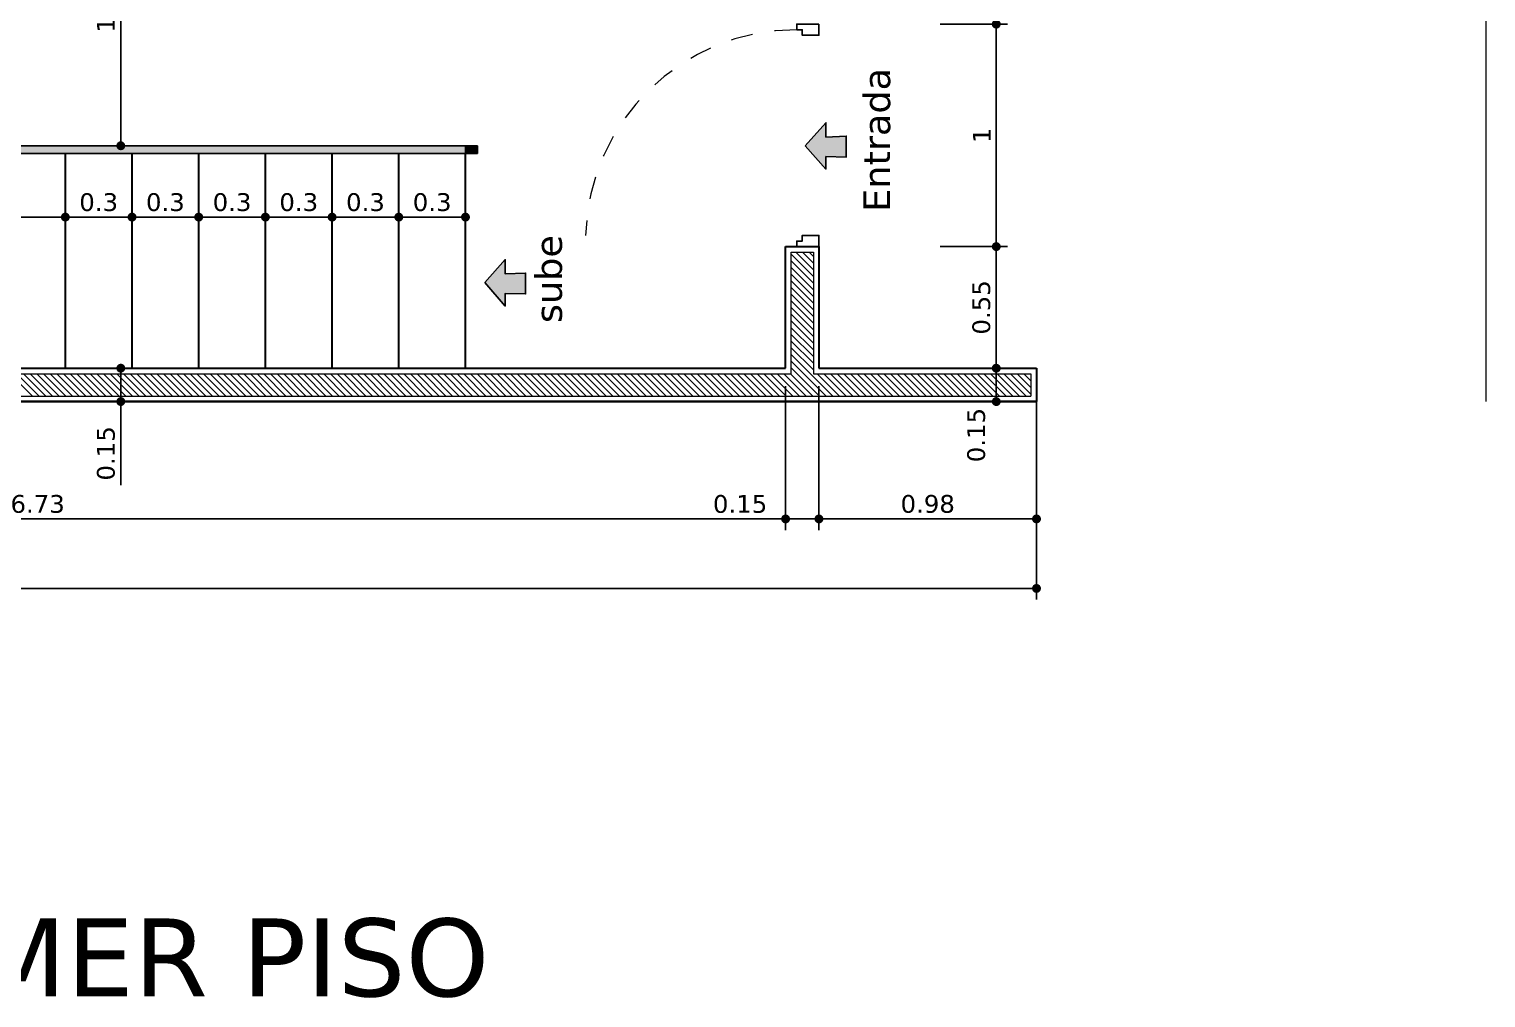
# Model space of a CAD drawing. Header units: millimetres. Extents: x -106 to 2534, y 21 to 2786.
# Drawn here: x 1233.93 to 1240.48, y 1360.86 to 1365.22 of the extents above; entities that cross this region are included whole.
import ezdxf

# ---------------------------------------------------------------- set-up
doc = ezdxf.new("R2010")
doc.units = ezdxf.units.MM
doc.linetypes.add('ACAD_ISO03W100', pattern=[30, 12, -18])
for name, color, linetype, lineweight in [('achurado', 142, 'Continuous', 9), ('cotas 02', 132, 'Continuous', 13), ('escalera', 90, 'Continuous', 30), ('marco', 54, 'Continuous', 25), ('muros', 20, 'Continuous', 30), ('pollo', 91, 'Continuous', 20), ('punteada', 210, 'ACAD_ISO03W100', 13), ('textos', 116, 'Continuous', 40), ('varanda', 240, 'Continuous', 25)]:
    doc.layers.add(name, color=color, linetype=linetype, lineweight=lineweight)
doc.styles.get("Standard").update_dxf_attribs({"font": 'verdana.ttf'})
doc.dimstyles.new('cota 1.50', dxfattribs={"dimtxt": 0.08, "dimasz": 0.04, "dimexe": 0.05, "dimexo": 0.08, "dimgap": 0.025, "dimtad": 1, "dimdsep": 46, "dimtxsty": 'Standard', "dimblk": 'DOT', "dimcen": 2.5, "dimadec": 0, "dimazin": 0, "dimtm": 1e-09, "dimtfac": 1, "dimtmove": 0, "dimatfit": 3, "dimfxl": 1, "dimarcsym": 0})

# ---------------------------------------------------------------- blocks, each defined once
blk = doc.blocks.new('_Dot')
at = {"color": 0, "linetype": 'ByBlock', "lineweight": -2}
blk.add_line((-0.5, 0), (-1, 0), dxfattribs=at)
at = {"color": 0, "linetype": 'ByBlock', "const_width": 0.5}
blk.add_lwpolyline([(-0.25, 0, 1), (0.25, 0, 1)], format="xyb", close=True, dxfattribs=at)
blk = doc.blocks.new('*D144')
at = {"layer": 'cotas 02', "color": 0, "lineweight": -2, "transparency": 16777216}
for p, q in [((1226.2005, 1363.4633), (1226.2005, 1362.6533)), ((1238.4591, 1363.4633), (1238.4591, 1362.6533)), ((1238.4191, 1362.7033), (1226.2405, 1362.7033))]:
    blk.add_line(p, q, dxfattribs=at)
at = {"layer": 'Defpoints', "color": 0, "transparency": 16777216}
for p in [(1226.2005, 1363.5433), (1238.4591, 1363.5433), (1226.2005, 1362.7033)]:
    blk.add_point(p, dxfattribs=at)
at = {"layer": 'cotas 02', "color": 0, "lineweight": -2, "transparency": 16777216, "xscale": 0.03999999999999999, "yscale": 0.03999999999999999, "zscale": 0.03999999999999999, "rotation": 180}
blk.add_blockref('_Dot', (1226.2005, 1362.7033), dxfattribs=at)
at = {"layer": 'cotas 02', "color": 0, "lineweight": -2, "transparency": 16777216, "xscale": 0.03999999999999999, "yscale": 0.03999999999999999, "zscale": 0.03999999999999999}
blk.add_blockref('_Dot', (1238.4591, 1362.7033), dxfattribs=at)
at = {"layer": 'cotas 02', "color": 0, "transparency": 16777216, "insert": (1232.3298, 1362.77), "char_height": 0.08, "attachment_point": 5}
blk.add_mtext('12.26', dxfattribs=at)
blk = doc.blocks.new('*D156')
at = {"layer": 'cotas 02', "color": 0, "lineweight": -2, "transparency": 16777216}
for p, q in [((1234.5047, 1365.9545), (1234.29, 1365.9545)), ((1234.34, 1365.9145), (1234.34, 1364.7333)), ((1234.26, 1364.6933), (1234.29, 1364.6933))]:
    blk.add_line(p, q, dxfattribs=at)
at = {"layer": 'Defpoints', "color": 0, "transparency": 16777216}
for p in [(1234.5847, 1365.9545), (1234.34, 1364.6933), (1234.34, 1364.6933)]:
    blk.add_point(p, dxfattribs=at)
at = {"layer": 'cotas 02', "color": 0, "lineweight": -2, "transparency": 16777216, "xscale": 0.03999999999999999, "yscale": 0.03999999999999999, "zscale": 0.03999999999999999}
for p, rotation in [((1234.34, 1365.9545), 90), ((1234.34, 1364.6933), 270)]:
    blk.add_blockref('_Dot', p, dxfattribs=dict(at, rotation=rotation))
at = {"layer": 'cotas 02', "color": 0, "transparency": 16777216, "insert": (1234.2734, 1365.3239), "char_height": 0.08, "attachment_point": 5, "rotation": 90}
blk.add_mtext('1.26', dxfattribs=at)
blk = doc.blocks.new('*D158')
at = {"layer": 'cotas 02', "color": 0, "lineweight": -2, "transparency": 16777216}
for p, q in [((1234.26, 1363.6933), (1234.29, 1363.6933)), ((1234.34, 1363.6533), (1234.34, 1363.5833)), ((1234.34, 1363.1681), (1234.34, 1363.5433)), ((1234.4061, 1363.5433), (1234.39, 1363.5433))]:
    blk.add_line(p, q, dxfattribs=at)
at = {"layer": 'Defpoints', "color": 0, "transparency": 16777216}
for p in [(1234.34, 1363.6933), (1234.3261, 1363.5433), (1234.34, 1363.5433)]:
    blk.add_point(p, dxfattribs=at)
at = {"layer": 'cotas 02', "color": 0, "lineweight": -2, "transparency": 16777216, "xscale": 0.03999999999999999, "yscale": 0.03999999999999999, "zscale": 0.03999999999999999}
for p, rotation in [((1234.34, 1363.6933), 90), ((1234.34, 1363.5433), 270)]:
    blk.add_blockref('_Dot', p, dxfattribs=dict(at, rotation=rotation))
at = {"layer": 'cotas 02', "color": 0, "transparency": 16777216, "insert": (1234.2734, 1363.3104), "char_height": 0.08, "attachment_point": 5, "rotation": 90}
blk.add_mtext('0.15', dxfattribs=at)
blk = doc.blocks.new('*D163')
at = {"layer": 'cotas 02', "color": 0, "lineweight": -2, "transparency": 16777216}
for p, q in [((1238.0265, 1365.2399), (1238.3281, 1365.2399)), ((1238.2781, 1365.1999), (1238.2781, 1364.2799)), ((1238.0265, 1364.2399), (1238.3281, 1364.2399))]:
    blk.add_line(p, q, dxfattribs=at)
at = {"layer": 'Defpoints', "color": 0, "transparency": 16777216}
for p in [(1237.9465, 1365.2399), (1237.9465, 1364.2399), (1238.2781, 1364.2399)]:
    blk.add_point(p, dxfattribs=at)
at = {"layer": 'cotas 02', "color": 0, "lineweight": -2, "transparency": 16777216, "xscale": 0.03999999999999999, "yscale": 0.03999999999999999, "zscale": 0.03999999999999999}
for p, rotation in [((1238.2781, 1365.2399), 90), ((1238.2781, 1364.2399), 270)]:
    blk.add_blockref('_Dot', p, dxfattribs=dict(at, rotation=rotation))
at = {"layer": 'cotas 02', "color": 0, "transparency": 16777216, "insert": (1238.2129, 1364.7399), "char_height": 0.08, "attachment_point": 5, "rotation": 90}
blk.add_mtext('1', dxfattribs=at)
blk = doc.blocks.new('*D164')
at = {"layer": 'cotas 02', "color": 0, "lineweight": -2, "transparency": 16777216}
for p, q in [((1238.0265, 1364.2399), (1238.3281, 1364.2399)), ((1238.2781, 1364.1999), (1238.2781, 1363.7333)), ((1237.7759, 1363.6933), (1238.3281, 1363.6933))]:
    blk.add_line(p, q, dxfattribs=at)
at = {"layer": 'Defpoints', "color": 0, "transparency": 16777216}
for p in [(1237.9465, 1364.2399), (1237.6959, 1363.6933), (1238.2781, 1363.6933)]:
    blk.add_point(p, dxfattribs=at)
at = {"layer": 'cotas 02', "color": 0, "lineweight": -2, "transparency": 16777216, "xscale": 0.03999999999999999, "yscale": 0.03999999999999999, "zscale": 0.03999999999999999}
for p, rotation in [((1238.2781, 1364.2399), 90), ((1238.2781, 1363.6933), 270)]:
    blk.add_blockref('_Dot', p, dxfattribs=dict(at, rotation=rotation))
at = {"layer": 'cotas 02', "color": 0, "transparency": 16777216, "insert": (1238.2114, 1363.9666), "char_height": 0.08, "attachment_point": 5, "rotation": 90}
blk.add_mtext('0.55', dxfattribs=at)
blk = doc.blocks.new('*D165')
at = {"layer": 'cotas 02', "color": 0, "lineweight": -2, "transparency": 16777216}
for p, q in [((1237.7759, 1363.6933), (1238.3281, 1363.6933)), ((1238.2781, 1363.6533), (1238.2781, 1363.5833)), ((1237.9208, 1363.5433), (1238.3281, 1363.5433))]:
    blk.add_line(p, q, dxfattribs=at)
at = {"layer": 'Defpoints', "color": 0, "transparency": 16777216}
for p in [(1237.6959, 1363.6933), (1237.8408, 1363.5433), (1238.2781, 1363.5433)]:
    blk.add_point(p, dxfattribs=at)
at = {"layer": 'cotas 02', "color": 0, "lineweight": -2, "transparency": 16777216, "xscale": 0.03999999999999999, "yscale": 0.03999999999999999, "zscale": 0.03999999999999999}
for p, rotation in [((1238.2781, 1363.6933), 90), ((1238.2781, 1363.5433), 270)]:
    blk.add_blockref('_Dot', p, dxfattribs=dict(at, rotation=rotation))
at = {"layer": 'cotas 02', "color": 0, "transparency": 16777216, "insert": (1238.1882, 1363.3926), "char_height": 0.08, "attachment_point": 5, "rotation": 90}
blk.add_mtext('0.15', dxfattribs=at)
blk = doc.blocks.new('*D172')
at = {"layer": 'cotas 02', "color": 0, "lineweight": -2, "transparency": 16777216}
for p, q in [((1237.4805, 1363.6133), (1237.4805, 1362.9658)), ((1238.4591, 1363.6133), (1238.4591, 1362.9658)), ((1238.4191, 1363.0158), (1237.5205, 1363.0158))]:
    blk.add_line(p, q, dxfattribs=at)
at = {"layer": 'Defpoints', "color": 0, "transparency": 16777216}
for p in [(1237.4805, 1363.6933), (1238.4591, 1363.6933), (1237.4805, 1363.0158)]:
    blk.add_point(p, dxfattribs=at)
at = {"layer": 'cotas 02', "color": 0, "lineweight": -2, "transparency": 16777216, "xscale": 0.03999999999999999, "yscale": 0.03999999999999999, "zscale": 0.03999999999999999, "rotation": 180}
blk.add_blockref('_Dot', (1237.4805, 1363.0158), dxfattribs=at)
at = {"layer": 'cotas 02', "color": 0, "lineweight": -2, "transparency": 16777216, "xscale": 0.03999999999999999, "yscale": 0.03999999999999999, "zscale": 0.03999999999999999}
blk.add_blockref('_Dot', (1238.4591, 1363.0158), dxfattribs=at)
at = {"layer": 'cotas 02', "color": 0, "transparency": 16777216, "insert": (1237.9698, 1363.0826), "char_height": 0.08, "attachment_point": 5}
blk.add_mtext('0.98', dxfattribs=at)
blk = doc.blocks.new('*D173')
at = {"layer": 'cotas 02', "color": 0, "lineweight": -2, "transparency": 16777216}
for p, q in [((1237.3305, 1363.6133), (1237.3305, 1362.9658)), ((1237.4805, 1363.6133), (1237.4805, 1362.9658)), ((1236.9833, 1363.0158), (1237.3305, 1363.0158)), ((1237.4405, 1363.0158), (1237.3705, 1363.0158))]:
    blk.add_line(p, q, dxfattribs=at)
at = {"layer": 'Defpoints', "color": 0, "transparency": 16777216}
for p in [(1237.3305, 1363.6933), (1237.4805, 1363.6933), (1237.3305, 1363.0158)]:
    blk.add_point(p, dxfattribs=at)
at = {"layer": 'cotas 02', "color": 0, "lineweight": -2, "transparency": 16777216, "xscale": 0.03999999999999999, "yscale": 0.03999999999999999, "zscale": 0.03999999999999999, "rotation": 180}
blk.add_blockref('_Dot', (1237.3305, 1363.0158), dxfattribs=at)
at = {"layer": 'cotas 02', "color": 0, "lineweight": -2, "transparency": 16777216, "xscale": 0.03999999999999999, "yscale": 0.03999999999999999, "zscale": 0.03999999999999999}
blk.add_blockref('_Dot', (1237.4805, 1363.0158), dxfattribs=at)
at = {"layer": 'cotas 02', "color": 0, "transparency": 16777216, "insert": (1237.1257, 1363.0825), "char_height": 0.08, "attachment_point": 5}
blk.add_mtext('0.15', dxfattribs=at)
blk = doc.blocks.new('*D174')
at = {"layer": 'cotas 02', "color": 0, "lineweight": -2, "transparency": 16777216}
for p, q in [((1230.6015, 1363.6133), (1230.6015, 1362.9658)), ((1237.3305, 1363.6133), (1237.3305, 1362.9658)), ((1237.2905, 1363.0158), (1230.6415, 1363.0158))]:
    blk.add_line(p, q, dxfattribs=at)
at = {"layer": 'Defpoints', "color": 0, "transparency": 16777216}
for p in [(1230.6015, 1363.6933), (1237.3305, 1363.6933), (1230.6015, 1363.0158)]:
    blk.add_point(p, dxfattribs=at)
at = {"layer": 'cotas 02', "color": 0, "lineweight": -2, "transparency": 16777216, "xscale": 0.03999999999999999, "yscale": 0.03999999999999999, "zscale": 0.03999999999999999, "rotation": 180}
blk.add_blockref('_Dot', (1230.6015, 1363.0158), dxfattribs=at)
at = {"layer": 'cotas 02', "color": 0, "lineweight": -2, "transparency": 16777216, "xscale": 0.03999999999999999, "yscale": 0.03999999999999999, "zscale": 0.03999999999999999}
blk.add_blockref('_Dot', (1237.3305, 1363.0158), dxfattribs=at)
at = {"layer": 'cotas 02', "color": 0, "transparency": 16777216, "insert": (1233.966, 1363.0825), "char_height": 0.08, "attachment_point": 5}
blk.add_mtext('6.73', dxfattribs=at)
blk = doc.blocks.new('*D216')
at = {"layer": 'cotas 02', "color": 0, "lineweight": -2, "transparency": 16777216}
for p, q in [((1235.5905, 1364.4525), (1235.5905, 1364.4225)), ((1235.8905, 1364.4525), (1235.8905, 1364.4225)), ((1235.8505, 1364.3725), (1235.6305, 1364.3725))]:
    blk.add_line(p, q, dxfattribs=at)
at = {"layer": 'Defpoints', "color": 0, "transparency": 16777216}
for p in [(1235.5905, 1364.3725), (1235.5905, 1364.3725), (1235.8905, 1364.3725)]:
    blk.add_point(p, dxfattribs=at)
at = {"layer": 'cotas 02', "color": 0, "lineweight": -2, "transparency": 16777216, "xscale": 0.03999999999999999, "yscale": 0.03999999999999999, "zscale": 0.03999999999999999, "rotation": 180}
blk.add_blockref('_Dot', (1235.5905, 1364.3725), dxfattribs=at)
at = {"layer": 'cotas 02', "color": 0, "lineweight": -2, "transparency": 16777216, "xscale": 0.03999999999999999, "yscale": 0.03999999999999999, "zscale": 0.03999999999999999}
blk.add_blockref('_Dot', (1235.8905, 1364.3725), dxfattribs=at)
at = {"layer": 'cotas 02', "color": 0, "transparency": 16777216, "insert": (1235.7405, 1364.4392), "char_height": 0.08, "attachment_point": 5}
blk.add_mtext('0.3', dxfattribs=at)
blk = doc.blocks.new('*D217')
at = {"layer": 'cotas 02', "color": 0, "lineweight": -2, "transparency": 16777216}
for p, q in [((1235.2905, 1364.4525), (1235.2905, 1364.4225)), ((1235.5905, 1364.4525), (1235.5905, 1364.4225)), ((1235.5505, 1364.3725), (1235.3305, 1364.3725))]:
    blk.add_line(p, q, dxfattribs=at)
at = {"layer": 'Defpoints', "color": 0, "transparency": 16777216}
for p in [(1235.2905, 1364.3725), (1235.2905, 1364.3725), (1235.5905, 1364.3725)]:
    blk.add_point(p, dxfattribs=at)
at = {"layer": 'cotas 02', "color": 0, "lineweight": -2, "transparency": 16777216, "xscale": 0.03999999999999999, "yscale": 0.03999999999999999, "zscale": 0.03999999999999999, "rotation": 180}
blk.add_blockref('_Dot', (1235.2905, 1364.3725), dxfattribs=at)
at = {"layer": 'cotas 02', "color": 0, "lineweight": -2, "transparency": 16777216, "xscale": 0.03999999999999999, "yscale": 0.03999999999999999, "zscale": 0.03999999999999999}
blk.add_blockref('_Dot', (1235.5905, 1364.3725), dxfattribs=at)
at = {"layer": 'cotas 02', "color": 0, "transparency": 16777216, "insert": (1235.4405, 1364.4392), "char_height": 0.08, "attachment_point": 5}
blk.add_mtext('0.3', dxfattribs=at)
blk = doc.blocks.new('*D218')
at = {"layer": 'cotas 02', "color": 0, "lineweight": -2, "transparency": 16777216}
for p, q in [((1234.9905, 1364.4525), (1234.9905, 1364.4225)), ((1235.2905, 1364.4525), (1235.2905, 1364.4225)), ((1235.2505, 1364.3725), (1235.0305, 1364.3725))]:
    blk.add_line(p, q, dxfattribs=at)
at = {"layer": 'Defpoints', "color": 0, "transparency": 16777216}
for p in [(1234.9905, 1364.3725), (1234.9905, 1364.3725), (1235.2905, 1364.3725)]:
    blk.add_point(p, dxfattribs=at)
at = {"layer": 'cotas 02', "color": 0, "lineweight": -2, "transparency": 16777216, "xscale": 0.03999999999999999, "yscale": 0.03999999999999999, "zscale": 0.03999999999999999, "rotation": 180}
blk.add_blockref('_Dot', (1234.9905, 1364.3725), dxfattribs=at)
at = {"layer": 'cotas 02', "color": 0, "lineweight": -2, "transparency": 16777216, "xscale": 0.03999999999999999, "yscale": 0.03999999999999999, "zscale": 0.03999999999999999}
blk.add_blockref('_Dot', (1235.2905, 1364.3725), dxfattribs=at)
at = {"layer": 'cotas 02', "color": 0, "transparency": 16777216, "insert": (1235.1405, 1364.4392), "char_height": 0.08, "attachment_point": 5}
blk.add_mtext('0.3', dxfattribs=at)
blk = doc.blocks.new('*D219')
at = {"layer": 'cotas 02', "color": 0, "lineweight": -2, "transparency": 16777216}
for p, q in [((1234.6905, 1364.4525), (1234.6905, 1364.4225)), ((1234.9905, 1364.4525), (1234.9905, 1364.4225)), ((1234.9505, 1364.3725), (1234.7305, 1364.3725))]:
    blk.add_line(p, q, dxfattribs=at)
at = {"layer": 'Defpoints', "color": 0, "transparency": 16777216}
for p in [(1234.6905, 1364.3725), (1234.6905, 1364.3725), (1234.9905, 1364.3725)]:
    blk.add_point(p, dxfattribs=at)
at = {"layer": 'cotas 02', "color": 0, "lineweight": -2, "transparency": 16777216, "xscale": 0.03999999999999999, "yscale": 0.03999999999999999, "zscale": 0.03999999999999999, "rotation": 180}
blk.add_blockref('_Dot', (1234.6905, 1364.3725), dxfattribs=at)
at = {"layer": 'cotas 02', "color": 0, "lineweight": -2, "transparency": 16777216, "xscale": 0.03999999999999999, "yscale": 0.03999999999999999, "zscale": 0.03999999999999999}
blk.add_blockref('_Dot', (1234.9905, 1364.3725), dxfattribs=at)
at = {"layer": 'cotas 02', "color": 0, "transparency": 16777216, "insert": (1234.8405, 1364.4392), "char_height": 0.08, "attachment_point": 5}
blk.add_mtext('0.3', dxfattribs=at)
blk = doc.blocks.new('*D220')
at = {"layer": 'cotas 02', "color": 0, "lineweight": -2, "transparency": 16777216}
for p, q in [((1234.3905, 1364.4425), (1234.3905, 1364.4225)), ((1234.6905, 1364.4525), (1234.6905, 1364.4225)), ((1234.6505, 1364.3725), (1234.4305, 1364.3725))]:
    blk.add_line(p, q, dxfattribs=at)
at = {"layer": 'Defpoints', "color": 0, "transparency": 16777216}
for p in [(1234.3905, 1364.3725), (1234.6905, 1364.3725), (1234.3905, 1364.3625)]:
    blk.add_point(p, dxfattribs=at)
at = {"layer": 'cotas 02', "color": 0, "lineweight": -2, "transparency": 16777216, "xscale": 0.03999999999999999, "yscale": 0.03999999999999999, "zscale": 0.03999999999999999, "rotation": 180}
blk.add_blockref('_Dot', (1234.3905, 1364.3725), dxfattribs=at)
at = {"layer": 'cotas 02', "color": 0, "lineweight": -2, "transparency": 16777216, "xscale": 0.03999999999999999, "yscale": 0.03999999999999999, "zscale": 0.03999999999999999}
blk.add_blockref('_Dot', (1234.6905, 1364.3725), dxfattribs=at)
at = {"layer": 'cotas 02', "color": 0, "transparency": 16777216, "insert": (1234.5405, 1364.4392), "char_height": 0.08, "attachment_point": 5}
blk.add_mtext('0.3', dxfattribs=at)
blk = doc.blocks.new('*D221')
at = {"layer": 'cotas 02', "color": 0, "lineweight": -2, "transparency": 16777216}
for p, q in [((1234.0905, 1364.4525), (1234.0905, 1364.4225)), ((1234.3905, 1364.4425), (1234.3905, 1364.4225)), ((1234.3505, 1364.3725), (1234.1305, 1364.3725))]:
    blk.add_line(p, q, dxfattribs=at)
at = {"layer": 'Defpoints', "color": 0, "transparency": 16777216}
for p in [(1234.0905, 1364.3725), (1234.0905, 1364.3725), (1234.3905, 1364.3625)]:
    blk.add_point(p, dxfattribs=at)
at = {"layer": 'cotas 02', "color": 0, "lineweight": -2, "transparency": 16777216, "xscale": 0.03999999999999999, "yscale": 0.03999999999999999, "zscale": 0.03999999999999999, "rotation": 180}
blk.add_blockref('_Dot', (1234.0905, 1364.3725), dxfattribs=at)
at = {"layer": 'cotas 02', "color": 0, "lineweight": -2, "transparency": 16777216, "xscale": 0.03999999999999999, "yscale": 0.03999999999999999, "zscale": 0.03999999999999999}
blk.add_blockref('_Dot', (1234.3905, 1364.3725), dxfattribs=at)
at = {"layer": 'cotas 02', "color": 0, "transparency": 16777216, "insert": (1234.2405, 1364.4392), "char_height": 0.08, "attachment_point": 5}
blk.add_mtext('0.3', dxfattribs=at)
blk = doc.blocks.new('*D222')
at = {"layer": 'cotas 02', "color": 0, "lineweight": -2, "transparency": 16777216}
for p, q in [((1233.1905, 1364.4525), (1233.1905, 1364.4225)), ((1234.0905, 1364.4525), (1234.0905, 1364.4225)), ((1234.0505, 1364.3725), (1233.2305, 1364.3725))]:
    blk.add_line(p, q, dxfattribs=at)
at = {"layer": 'Defpoints', "color": 0, "transparency": 16777216}
for p in [(1233.1905, 1364.3725), (1233.1905, 1364.3725), (1234.0905, 1364.3725)]:
    blk.add_point(p, dxfattribs=at)
at = {"layer": 'cotas 02', "color": 0, "lineweight": -2, "transparency": 16777216, "xscale": 0.03999999999999999, "yscale": 0.03999999999999999, "zscale": 0.03999999999999999, "rotation": 180}
blk.add_blockref('_Dot', (1233.1905, 1364.3725), dxfattribs=at)
at = {"layer": 'cotas 02', "color": 0, "lineweight": -2, "transparency": 16777216, "xscale": 0.03999999999999999, "yscale": 0.03999999999999999, "zscale": 0.03999999999999999}
blk.add_blockref('_Dot', (1234.0905, 1364.3725), dxfattribs=at)
at = {"layer": 'cotas 02', "color": 0, "transparency": 16777216, "insert": (1233.6405, 1364.4391), "char_height": 0.08, "attachment_point": 5}
blk.add_mtext('0.9', dxfattribs=at)

msp = doc.modelspace()

# ---------------------------------------------------------------- hatches: boundary and pattern name
h = msp.add_hatch(color=0)
h.set_gradient(color1=(0, 0, 255), rotation=180, tint=1)
h.paths.add_polyline_path([(1237.4203, 1364.6933), (1237.5127, 1364.7967), (1237.5127, 1364.7325), (1237.6042, 1364.7364), (1237.6042, 1364.6424), (1237.5127, 1364.6447), (1237.5127, 1364.5881)])
h = msp.add_hatch(color=12)
h.set_gradient(color1=(204, 15, 5), color2=(214, 16, 5), one_color=1, tint=0.43, name='CYLINDER')
h.paths.add_polyline_path([(1233.55, 1364.6933), (1233.55, 1364.6592), (1235.8905, 1364.6592), (1235.8905, 1364.6933)])
h = msp.add_hatch(color=0)
h.set_gradient(color1=(0, 0, 255), rotation=180, tint=1)
h.paths.add_polyline_path([(1235.9769, 1364.078), (1236.0694, 1364.1814), (1236.0694, 1364.1172), (1236.1609, 1364.1211), (1236.1609, 1364.0272), (1236.0694, 1364.0294), (1236.0694, 1363.9728)])
at = {"layer": 'varanda'}
h = msp.add_hatch(color=12, dxfattribs=at)
h.set_gradient(color1=(204, 15, 5), color2=(214, 16, 5), one_color=1, tint=0.43)
h.paths.add_polyline_path([(1235.8905, 1364.6933), (1235.8905, 1364.6592), (1235.9452, 1364.6592), (1235.9452, 1364.6933)])

# ---------------------------------------------------------------- linework, layer by layer
at = {"color": 0, "linetype": 'Continuous'}
for points in [[(1237.4191, 1364.6933), (1237.5116, 1364.7967), (1237.5116, 1364.7325), (1237.603, 1364.7364), (1237.603, 1364.6424), (1237.5116, 1364.6447), (1237.5116, 1364.5881)], [(1235.9769, 1364.078), (1236.0694, 1364.1814), (1236.0694, 1364.1172), (1236.1609, 1364.1211), (1236.1609, 1364.0272), (1236.0694, 1364.0294), (1236.0694, 1363.9728)]]:
    msp.add_lwpolyline(points, close=True, dxfattribs=at)
at = {"layer": 'achurado'}
for p, q in [((1237.3555, 1363.6683), (1237.3555, 1364.2149)), ((1237.3555, 1364.2149), (1237.4555, 1364.2149)), ((1237.3555, 1364.2055), (1237.4555, 1364.1055)), ((1237.3555, 1364.1755), (1237.4555, 1364.0755)), ((1237.376, 1364.2149), (1237.4555, 1364.1355)), ((1237.406, 1364.2149), (1237.4555, 1364.1655)), ((1237.436, 1364.2149), (1237.4555, 1364.1955)), ((1237.4555, 1364.2149), (1237.4555, 1363.6683)), ((1237.3555, 1364.1455), (1237.4555, 1364.0455)), ((1237.3555, 1364.1155), (1237.4555, 1364.0155)), ((1237.3555, 1364.0855), (1237.4555, 1363.9855)), ((1237.3555, 1364.0555), (1237.4555, 1363.9555)), ((1237.3555, 1364.0255), (1237.4555, 1363.9255)), ((1237.3555, 1363.9955), (1237.4555, 1363.8955)), ((1237.3555, 1363.9655), (1237.4555, 1363.8655)), ((1237.3555, 1363.9355), (1237.4555, 1363.8355)), ((1237.3555, 1363.9055), (1237.4555, 1363.8055)), ((1237.3555, 1363.8755), (1237.4555, 1363.7755)), ((1237.3555, 1363.8455), (1237.4555, 1363.7455)), ((1237.3555, 1363.8155), (1237.4555, 1363.7155)), ((1237.3555, 1363.7855), (1237.4555, 1363.6855)), ((1237.3555, 1363.7555), (1237.5427, 1363.5683)), ((1237.3555, 1363.7255), (1237.5127, 1363.5683)), ((1230.5765, 1363.6683), (1237.3555, 1363.6683)), ((1233.8427, 1363.6683), (1233.9427, 1363.5683)), ((1233.8727, 1363.6683), (1233.9727, 1363.5683)), ((1233.9027, 1363.6683), (1234.0027, 1363.5683)), ((1233.9327, 1363.6683), (1234.0327, 1363.5683)), ((1233.9627, 1363.6683), (1234.0627, 1363.5683)), ((1233.9927, 1363.6683), (1234.0927, 1363.5683)), ((1234.0227, 1363.6683), (1234.1227, 1363.5683)), ((1234.0527, 1363.6683), (1234.1527, 1363.5683)), ((1234.0827, 1363.6683), (1234.1827, 1363.5683)), ((1234.1127, 1363.6683), (1234.2127, 1363.5683)), ((1234.1427, 1363.6683), (1234.2427, 1363.5683)), ((1234.1727, 1363.6683), (1234.2727, 1363.5683)), ((1234.2027, 1363.6683), (1234.3027, 1363.5683)), ((1234.2327, 1363.6683), (1234.3327, 1363.5683)), ((1234.2627, 1363.6683), (1234.3627, 1363.5683)), ((1234.2927, 1363.6683), (1234.3927, 1363.5683)), ((1234.3227, 1363.6683), (1234.4227, 1363.5683)), ((1234.3527, 1363.6683), (1234.4527, 1363.5683)), ((1234.3827, 1363.6683), (1234.4827, 1363.5683)), ((1234.4127, 1363.6683), (1234.5127, 1363.5683)), ((1234.4427, 1363.6683), (1234.5427, 1363.5683)), ((1234.4727, 1363.6683), (1234.5727, 1363.5683)), ((1234.5027, 1363.6683), (1234.6027, 1363.5683)), ((1234.5327, 1363.6683), (1234.6327, 1363.5683)), ((1234.5627, 1363.6683), (1234.6627, 1363.5683)), ((1234.5927, 1363.6683), (1234.6927, 1363.5683)), ((1234.6227, 1363.6683), (1234.7227, 1363.5683)), ((1234.6527, 1363.6683), (1234.7527, 1363.5683)), ((1234.6827, 1363.6683), (1234.7827, 1363.5683)), ((1234.7127, 1363.6683), (1234.8127, 1363.5683)), ((1234.7427, 1363.6683), (1234.8427, 1363.5683)), ((1234.7727, 1363.6683), (1234.8727, 1363.5683)), ((1234.8027, 1363.6683), (1234.9027, 1363.5683)), ((1234.8327, 1363.6683), (1234.9327, 1363.5683)), ((1234.8627, 1363.6683), (1234.9627, 1363.5683)), ((1234.8927, 1363.6683), (1234.9927, 1363.5683)), ((1234.9227, 1363.6683), (1235.0227, 1363.5683)), ((1234.9527, 1363.6683), (1235.0527, 1363.5683)), ((1234.9827, 1363.6683), (1235.0827, 1363.5683)), ((1235.0127, 1363.6683), (1235.1127, 1363.5683)), ((1235.0427, 1363.6683), (1235.1427, 1363.5683)), ((1235.0727, 1363.6683), (1235.1727, 1363.5683)), ((1235.1027, 1363.6683), (1235.2027, 1363.5683)), ((1235.1327, 1363.6683), (1235.2327, 1363.5683)), ((1235.1627, 1363.6683), (1235.2627, 1363.5683)), ((1235.1927, 1363.6683), (1235.2927, 1363.5683)), ((1235.2227, 1363.6683), (1235.3227, 1363.5683)), ((1235.2527, 1363.6683), (1235.3527, 1363.5683)), ((1235.2827, 1363.6683), (1235.3827, 1363.5683)), ((1235.3127, 1363.6683), (1235.4127, 1363.5683)), ((1235.3427, 1363.6683), (1235.4427, 1363.5683)), ((1235.3727, 1363.6683), (1235.4727, 1363.5683)), ((1235.4027, 1363.6683), (1235.5027, 1363.5683)), ((1235.4327, 1363.6683), (1235.5327, 1363.5683)), ((1235.4627, 1363.6683), (1235.5627, 1363.5683)), ((1235.4927, 1363.6683), (1235.5927, 1363.5683)), ((1235.5227, 1363.6683), (1235.6227, 1363.5683)), ((1235.5527, 1363.6683), (1235.6527, 1363.5683)), ((1235.5827, 1363.6683), (1235.6827, 1363.5683)), ((1235.6127, 1363.6683), (1235.7127, 1363.5683)), ((1235.6427, 1363.6683), (1235.7427, 1363.5683)), ((1235.6727, 1363.6683), (1235.7727, 1363.5683)), ((1235.7027, 1363.6683), (1235.8027, 1363.5683)), ((1235.7327, 1363.6683), (1235.8327, 1363.5683)), ((1235.7627, 1363.6683), (1235.8627, 1363.5683)), ((1235.7927, 1363.6683), (1235.8927, 1363.5683)), ((1235.8227, 1363.6683), (1235.9227, 1363.5683)), ((1235.8527, 1363.6683), (1235.9527, 1363.5683)), ((1235.8827, 1363.6683), (1235.9827, 1363.5683)), ((1235.9127, 1363.6683), (1236.0127, 1363.5683)), ((1235.9427, 1363.6683), (1236.0427, 1363.5683)), ((1235.9727, 1363.6683), (1236.0727, 1363.5683)), ((1236.0027, 1363.6683), (1236.1027, 1363.5683)), ((1236.0327, 1363.6683), (1236.1327, 1363.5683)), ((1236.0627, 1363.6683), (1236.1627, 1363.5683)), ((1236.0927, 1363.6683), (1236.1927, 1363.5683)), ((1236.1227, 1363.6683), (1236.2227, 1363.5683)), ((1236.1527, 1363.6683), (1236.2527, 1363.5683)), ((1236.1827, 1363.6683), (1236.2827, 1363.5683)), ((1236.2127, 1363.6683), (1236.3127, 1363.5683)), ((1236.2427, 1363.6683), (1236.3427, 1363.5683)), ((1236.2727, 1363.6683), (1236.3727, 1363.5683)), ((1236.3027, 1363.6683), (1236.4027, 1363.5683)), ((1236.3327, 1363.6683), (1236.4327, 1363.5683)), ((1236.3627, 1363.6683), (1236.4627, 1363.5683)), ((1236.3927, 1363.6683), (1236.4927, 1363.5683)), ((1236.4227, 1363.6683), (1236.5227, 1363.5683)), ((1236.4527, 1363.6683), (1236.5527, 1363.5683)), ((1236.4827, 1363.6683), (1236.5827, 1363.5683)), ((1236.5127, 1363.6683), (1236.6127, 1363.5683)), ((1236.5427, 1363.6683), (1236.6427, 1363.5683)), ((1236.5727, 1363.6683), (1236.6727, 1363.5683)), ((1236.6027, 1363.6683), (1236.7027, 1363.5683)), ((1236.6327, 1363.6683), (1236.7327, 1363.5683)), ((1236.6627, 1363.6683), (1236.7627, 1363.5683)), ((1236.6927, 1363.6683), (1236.7927, 1363.5683)), ((1236.7227, 1363.6683), (1236.8227, 1363.5683)), ((1236.7527, 1363.6683), (1236.8527, 1363.5683)), ((1236.7827, 1363.6683), (1236.8827, 1363.5683)), ((1236.8127, 1363.6683), (1236.9127, 1363.5683)), ((1236.8427, 1363.6683), (1236.9427, 1363.5683)), ((1236.8727, 1363.6683), (1236.9727, 1363.5683)), ((1236.9027, 1363.6683), (1237.0027, 1363.5683)), ((1236.9327, 1363.6683), (1237.0327, 1363.5683)), ((1236.9627, 1363.6683), (1237.0627, 1363.5683)), ((1236.9927, 1363.6683), (1237.0927, 1363.5683)), ((1237.0227, 1363.6683), (1237.1227, 1363.5683)), ((1237.0527, 1363.6683), (1237.1527, 1363.5683)), ((1237.0827, 1363.6683), (1237.1827, 1363.5683)), ((1237.1127, 1363.6683), (1237.2127, 1363.5683)), ((1237.1427, 1363.6683), (1237.2427, 1363.5683)), ((1237.1727, 1363.6683), (1237.2727, 1363.5683)), ((1237.2027, 1363.6683), (1237.3027, 1363.5683)), ((1237.2327, 1363.6683), (1237.3327, 1363.5683)), ((1237.2627, 1363.6683), (1237.3627, 1363.5683)), ((1237.2927, 1363.6683), (1237.3927, 1363.5683)), ((1237.3227, 1363.6683), (1237.4227, 1363.5683)), ((1237.3527, 1363.6683), (1237.4527, 1363.5683)), ((1237.3555, 1363.6955), (1237.4827, 1363.5683)), ((1237.4555, 1363.6683), (1238.4341, 1363.6683)), ((1237.4727, 1363.6683), (1237.5727, 1363.5683)), ((1237.5027, 1363.6683), (1237.6027, 1363.5683)), ((1237.5327, 1363.6683), (1237.6327, 1363.5683)), ((1237.5627, 1363.6683), (1237.6627, 1363.5683)), ((1237.5927, 1363.6683), (1237.6927, 1363.5683)), ((1237.6227, 1363.6683), (1237.7227, 1363.5683)), ((1237.6527, 1363.6683), (1237.7527, 1363.5683)), ((1237.6827, 1363.6683), (1237.7827, 1363.5683)), ((1237.7127, 1363.6683), (1237.8127, 1363.5683)), ((1237.7427, 1363.6683), (1237.8427, 1363.5683)), ((1237.7727, 1363.6683), (1237.8727, 1363.5683)), ((1237.8027, 1363.6683), (1237.9027, 1363.5683)), ((1237.8327, 1363.6683), (1237.9327, 1363.5683)), ((1237.8627, 1363.6683), (1237.9627, 1363.5683)), ((1237.8927, 1363.6683), (1237.9927, 1363.5683)), ((1237.9227, 1363.6683), (1238.0227, 1363.5683)), ((1237.9527, 1363.6683), (1238.0527, 1363.5683)), ((1237.9827, 1363.6683), (1238.0827, 1363.5683)), ((1238.0127, 1363.6683), (1238.1127, 1363.5683)), ((1238.0427, 1363.6683), (1238.1427, 1363.5683)), ((1238.0727, 1363.6683), (1238.1727, 1363.5683)), ((1238.1027, 1363.6683), (1238.2027, 1363.5683)), ((1238.1327, 1363.6683), (1238.2327, 1363.5683)), ((1238.1627, 1363.6683), (1238.2627, 1363.5683)), ((1238.1927, 1363.6683), (1238.2927, 1363.5683)), ((1238.2227, 1363.6683), (1238.3227, 1363.5683)), ((1238.2527, 1363.6683), (1238.3527, 1363.5683)), ((1238.2827, 1363.6683), (1238.3827, 1363.5683)), ((1238.3127, 1363.6683), (1238.4127, 1363.5683)), ((1238.3427, 1363.6683), (1238.4341, 1363.5769)), ((1238.3727, 1363.6683), (1238.4341, 1363.6069)), ((1238.4027, 1363.6683), (1238.4341, 1363.6369)), ((1238.4327, 1363.6683), (1238.4341, 1363.6669)), ((1238.4341, 1363.6683), (1238.4341, 1363.5683)), ((1229.0653, 1363.5683), (1238.4341, 1363.5683))]:
    msp.add_line(p, q, dxfattribs=at)
at = {"layer": 'escalera'}
for p, q in [((1234.0905, 1363.6933), (1234.0905, 1364.6592)), ((1234.3905, 1363.6933), (1234.3905, 1364.6592)), ((1234.6905, 1363.6933), (1234.6905, 1364.6592)), ((1234.9905, 1363.6933), (1234.9905, 1364.6592)), ((1235.2905, 1363.6933), (1235.2905, 1364.6592)), ((1235.5905, 1363.6933), (1235.5905, 1364.6592)), ((1235.8905, 1363.6933), (1235.8905, 1364.6592))]:
    msp.add_line(p, q, dxfattribs=at)
at = {"layer": 'marco'}
for points in [[(1237.4805, 1365.2399), (1237.3805, 1365.2399), (1237.3805, 1365.2149), (1237.4055, 1365.2149), (1237.4055, 1365.1899), (1237.4805, 1365.1899), (1237.4805, 1365.2399)], [(1237.4805, 1364.2399), (1237.3805, 1364.2399), (1237.3805, 1364.2649), (1237.4055, 1364.2649), (1237.4055, 1364.2899), (1237.4805, 1364.2899), (1237.4805, 1364.2399)]]:
    msp.add_lwpolyline(points, dxfattribs=at)
at = {"layer": 'muros'}
for p, q in [((1237.3305, 1363.6933), (1237.3305, 1364.2399)), ((1237.3305, 1364.2399), (1237.4805, 1364.2399)), ((1237.4805, 1364.2399), (1237.4805, 1363.6933)), ((1237.4805, 1364.2399), (1237.4805, 1364.2399)), ((1230.6015, 1363.6933), (1237.3305, 1363.6933)), ((1237.4805, 1363.6933), (1238.4591, 1363.6933)), ((1238.4591, 1363.6933), (1238.4591, 1363.6933)), ((1238.4591, 1363.6933), (1238.4591, 1363.5433)), ((1238.4591, 1363.5433), (1226.2005, 1363.5433)), ((1229.0403, 1363.5433), (1238.4591, 1363.5433))]:
    msp.add_line(p, q, dxfattribs=at)
at = {"layer": 'pollo'}
msp.add_line((1240.4805, 1370.5533), (1240.4805, 1363.5433), dxfattribs=at)
at = {"layer": 'punteada', "ltscale": 5e-05}
msp.add_arc((1237.3805, 1364.2649), 0.95, 90, 178.49204, dxfattribs=at)
at = {"layer": 'varanda'}
for p, q in [((1235.8905, 1364.6592), (1232.8905, 1364.6592)), ((1235.9452, 1364.6933), (1232.9065, 1364.6933)), ((1235.8905, 1364.6592), (1235.8905, 1364.6933)), ((1235.8905, 1364.6592), (1235.8905, 1364.6933)), ((1235.8905, 1364.6592), (1235.9452, 1364.6592)), ((1235.9452, 1364.6933), (1235.9452, 1364.6592))]:
    msp.add_line(p, q, dxfattribs=at)

# ---------------------------------------------------------------- texts
at = {"layer": 'textos', "char_height": 0.12, "width": 5.372119, "attachment_point": 1, "rotation": 90}
for s, insert in [('Entrada', (1237.6807, 1364.3963)), ('sube', (1236.2044, 1363.896))]:
    msp.add_mtext(s, dxfattribs=dict(at, insert=insert))
at = {"layer": 'textos', "insert": (1230.8974, 1361.2197), "char_height": 0.35, "width": 5.372119, "attachment_point": 1}
msp.add_mtext('PLANTA PRIMER PISO', dxfattribs=at)

# ---------------------------------------------------------------- dimensions: what is measured, and where the dimension line sits
at = {"layer": 'cotas 02'}
for base, p1, p2, picture, middle in [((1234.34, 1364.6933), (1234.5847, 1365.9545), (1234.34, 1364.6933), '*D156', (1234.2734, 1365.3239)), ((1238.2781, 1364.2399), (1237.9465, 1365.2399), (1237.9465, 1364.2399), '*D163', (1238.2129, 1364.7399)), ((1238.2781, 1363.6933), (1237.9465, 1364.2399), (1237.6959, 1363.6933), '*D164', (1238.2114, 1363.9666))]:
    dim = msp.add_linear_dim(base=base, p1=p1, p2=p2, angle=270, dimstyle='cota 1.50', override={"dimtmove": 1, "dimfxl": 0.04}, dxfattribs=at)
    dim.commit()
    dim.dimension.update_dxf_attribs({"geometry": picture, "text_midpoint": middle})
for base, p1, p2, override, picture, middle in [((1233.1905, 1364.3725), (1234.0905, 1364.3725), (1233.1905, 1364.3725), {"dimtmove": 1, "dimfxl": 0.04}, '*D222', (1233.6405, 1364.4391)), ((1234.0905, 1364.3725), (1234.3905, 1364.3625), (1234.0905, 1364.3725), {"dimtmove": 1, "dimfxl": 0.04}, '*D221', (1234.2405, 1364.4392)), ((1234.3905, 1364.3725), (1234.6905, 1364.3725), (1234.3905, 1364.3625), {"dimtmove": 1, "dimfxl": 0.04}, '*D220', (1234.5405, 1364.4392)), ((1234.6905, 1364.3725), (1234.9905, 1364.3725), (1234.6905, 1364.3725), {"dimtmove": 1, "dimfxl": 0.04}, '*D219', (1234.8405, 1364.4392)), ((1234.9905, 1364.3725), (1235.2905, 1364.3725), (1234.9905, 1364.3725), {"dimtmove": 1, "dimfxl": 0.04}, '*D218', (1235.1405, 1364.4392)), ((1235.2905, 1364.3725), (1235.5905, 1364.3725), (1235.2905, 1364.3725), {"dimtmove": 1, "dimfxl": 0.04}, '*D217', (1235.4405, 1364.4392)), ((1235.5905, 1364.3725), (1235.8905, 1364.3725), (1235.5905, 1364.3725), {"dimtmove": 1, "dimfxl": 0.04}, '*D216', (1235.7405, 1364.4392)), ((1230.6015, 1363.0158), (1237.3305, 1363.6933), (1230.6015, 1363.6933), {"dimtmove": 1, "dimfxl": 0.04}, '*D174', (1233.966, 1363.0825)), ((1237.4805, 1363.0158), (1238.4591, 1363.6933), (1237.4805, 1363.6933), {"dimfxl": 0.04}, '*D172', (1237.9698, 1363.0826)), ((1226.2005, 1362.7033), (1238.4591, 1363.5433), (1226.2005, 1363.5433), {"dimfxl": 0.04}, '*D144', (1232.3298, 1362.77))]:
    dim = msp.add_linear_dim(base=base, p1=p1, p2=p2, dimstyle='cota 1.50', override=override, dxfattribs=at)
    dim.commit()
    dim.dimension.update_dxf_attribs({"geometry": picture, "text_midpoint": middle})
for base, p1, p2, picture, middle in [((1234.34, 1363.5433), (1234.34, 1363.6933), (1234.3261, 1363.5433), '*D158', (1234.3272, 1363.3104)), ((1238.2781, 1363.5433), (1237.6959, 1363.6933), (1237.8408, 1363.5433), '*D165', (1238.2549, 1363.3926))]:
    dim = msp.add_linear_dim(base=base, p1=p1, p2=p2, angle=270, dimstyle='cota 1.50', override={"dimtmove": 1, "dimfxl": 0.04}, dxfattribs=at)
    dim.commit()
    dim.dimension.update_dxf_attribs({"geometry": picture, "text_midpoint": middle, "dimtype": 160})
dim = msp.add_linear_dim(base=(1237.3305, 1363.0158), p1=(1237.4805, 1363.6933), p2=(1237.3305, 1363.6933), dimstyle='cota 1.50', override={"dimtmove": 1, "dimfxl": 0.04}, dxfattribs=at)
dim.commit()
dim.dimension.update_dxf_attribs({"geometry": '*D173', "text_midpoint": (1237.1257, 1363.0158), "dimtype": 160})

doc.saveas('drawing.dxf')
